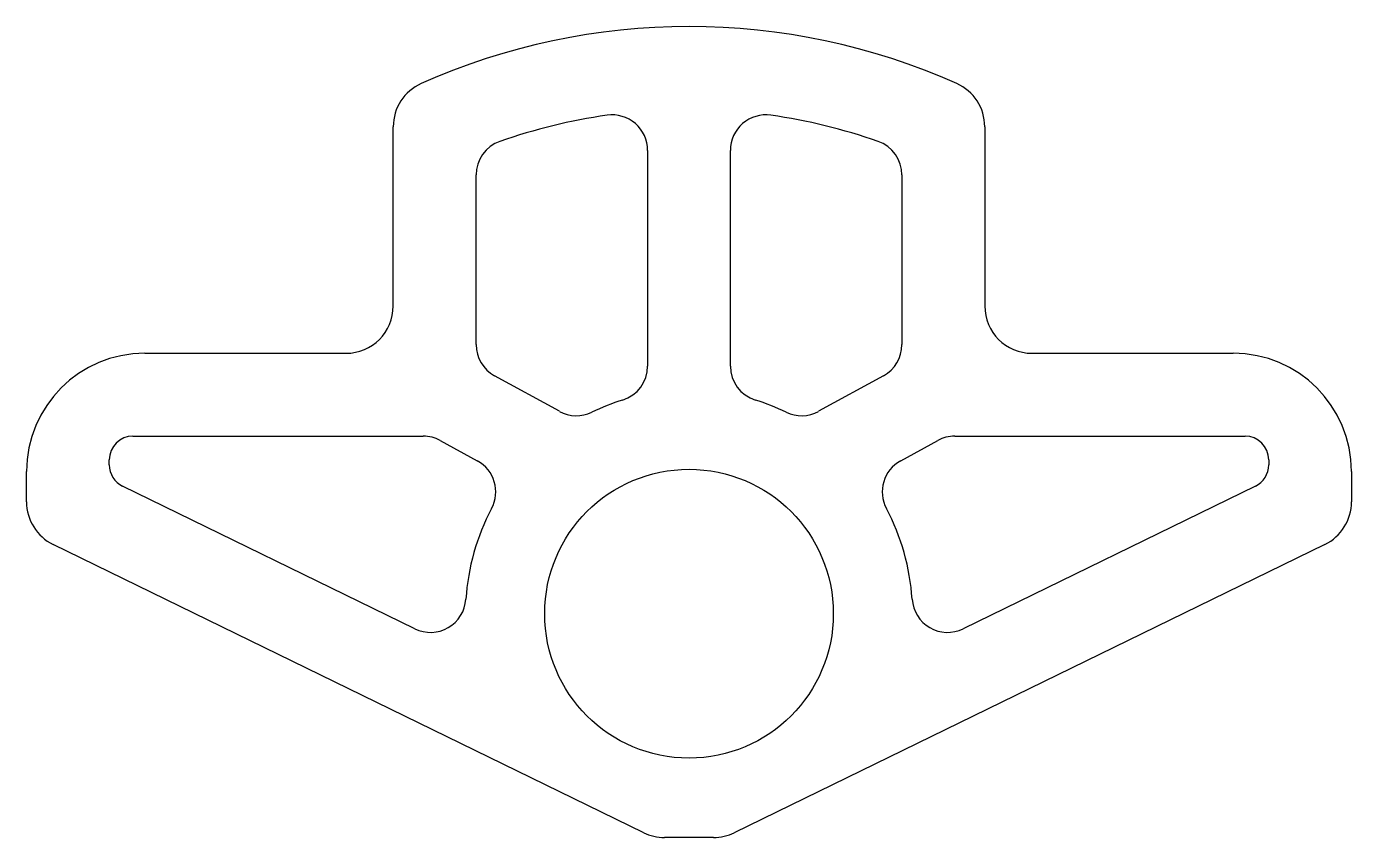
# Model space of a CAD drawing. Extents: x 713.7 to 769.7, y 811 to 845.2.
import ezdxf

# ---------------------------------------------------------------- set-up
doc = ezdxf.new("R2010")
doc.units = 0
doc.layers.get('0').update_dxf_attribs({"linetype": 'CONTINUOUS'})

msp = doc.modelspace()

# ---------------------------------------------------------------- linework, layer by layer
for p, q in [((729.245, 833.439), (729.245, 841.005)), ((754.245, 841.005), (754.245, 833.439)), ((739.995, 840.006), (739.995, 830.895)), ((743.495, 830.895), (743.495, 840.006)), ((732.745, 831.805), (732.745, 838.97)), ((750.745, 838.97), (750.745, 831.805)), ((718.745, 831.439), (727.245, 831.439)), ((756.245, 831.439), (764.745, 831.439)), ((736.27, 828.987), (733.525, 830.49)), ((749.965, 830.49), (747.22, 828.987)), ((718.245, 827.939), (730.512, 827.939)), ((731.232, 827.754), (732.798, 826.897)), ((750.692, 826.897), (752.258, 827.754)), ((752.978, 827.939), (765.245, 827.939)), ((717.245, 826.725), (717.245, 826.939)), ((766.245, 826.939), (766.245, 826.725)), ((713.745, 825.163), (713.745, 826.439)), ((769.745, 826.439), (769.745, 825.163)), ((730.16, 819.801), (717.807, 825.827)), ((765.683, 825.827), (753.329, 819.801)), ((739.83, 811.191), (714.868, 823.366)), ((768.622, 823.366), (743.66, 811.191)), ((742.783, 810.989), (740.707, 810.989))]:
    msp.add_line(p, q)
msp.add_circle((741.745, 820.439), 6.1)
for centre, radius, start, end in [((741.745, 817.439), 27.8, 65.9849, 114.0151), ((731.245, 841.005), 2, 114.0151, 180), ((752.245, 841.005), 2, 0, 65.9849), ((741.745, 817.439), 24.3, 98.1951, 109.2049), ((738.495, 840.006), 1.5, 0, 98.1951), ((744.995, 840.006), 1.5, 81.8049, 180), ((741.745, 817.439), 24.3, 70.7951, 81.8049), ((734.245, 838.97), 1.5, 109.2049, 180), ((749.245, 838.97), 1.5, 0, 70.7951), ((727.245, 833.439), 2, 270, 0), ((756.245, 833.439), 2, 180, 270), ((734.245, 831.805), 1.5, 180, 241.3), ((749.245, 831.805), 1.5, 298.7, 0), ((718.745, 826.439), 5, 90, 180), ((764.745, 826.439), 5, 0, 90), ((738.495, 830.895), 1.5, 287.2657, 0), ((744.995, 830.895), 1.5, 180, 252.7343), ((741.745, 820.439), 9.45, 107.2657, 115.7366), ((741.745, 820.439), 9.45, 64.2634, 72.7343), ((736.99, 830.302), 1.5, 241.3, 295.7366), ((746.5, 830.302), 1.5, 244.2634, 298.7), ((718.245, 826.939), 1, 90, 180), ((730.512, 826.439), 1.5, 61.3, 90), ((752.978, 826.439), 1.5, 90, 118.7), ((765.245, 826.939), 1, 0, 90), ((718.245, 826.725), 1, 180, 244), ((732.078, 825.581), 1.5, 331.9878, 61.3), ((751.412, 825.581), 1.5, 118.7, 208.0122), ((765.245, 826.725), 1, 296, 0), ((715.745, 825.163), 2, 180, 244), ((767.745, 825.163), 2, 296, 0), ((741.745, 820.439), 9.45, 151.9878, 176.278), ((741.745, 820.439), 9.45, 3.722, 28.0122), ((730.818, 821.149), 1.5, 244, 356.278), ((752.672, 821.149), 1.5, 183.722, 296), ((740.707, 812.989), 2, 244, 270), ((742.783, 812.989), 2, 270, 296)]:
    msp.add_arc(centre, radius, start, end)

doc.saveas('drawing.dxf')
